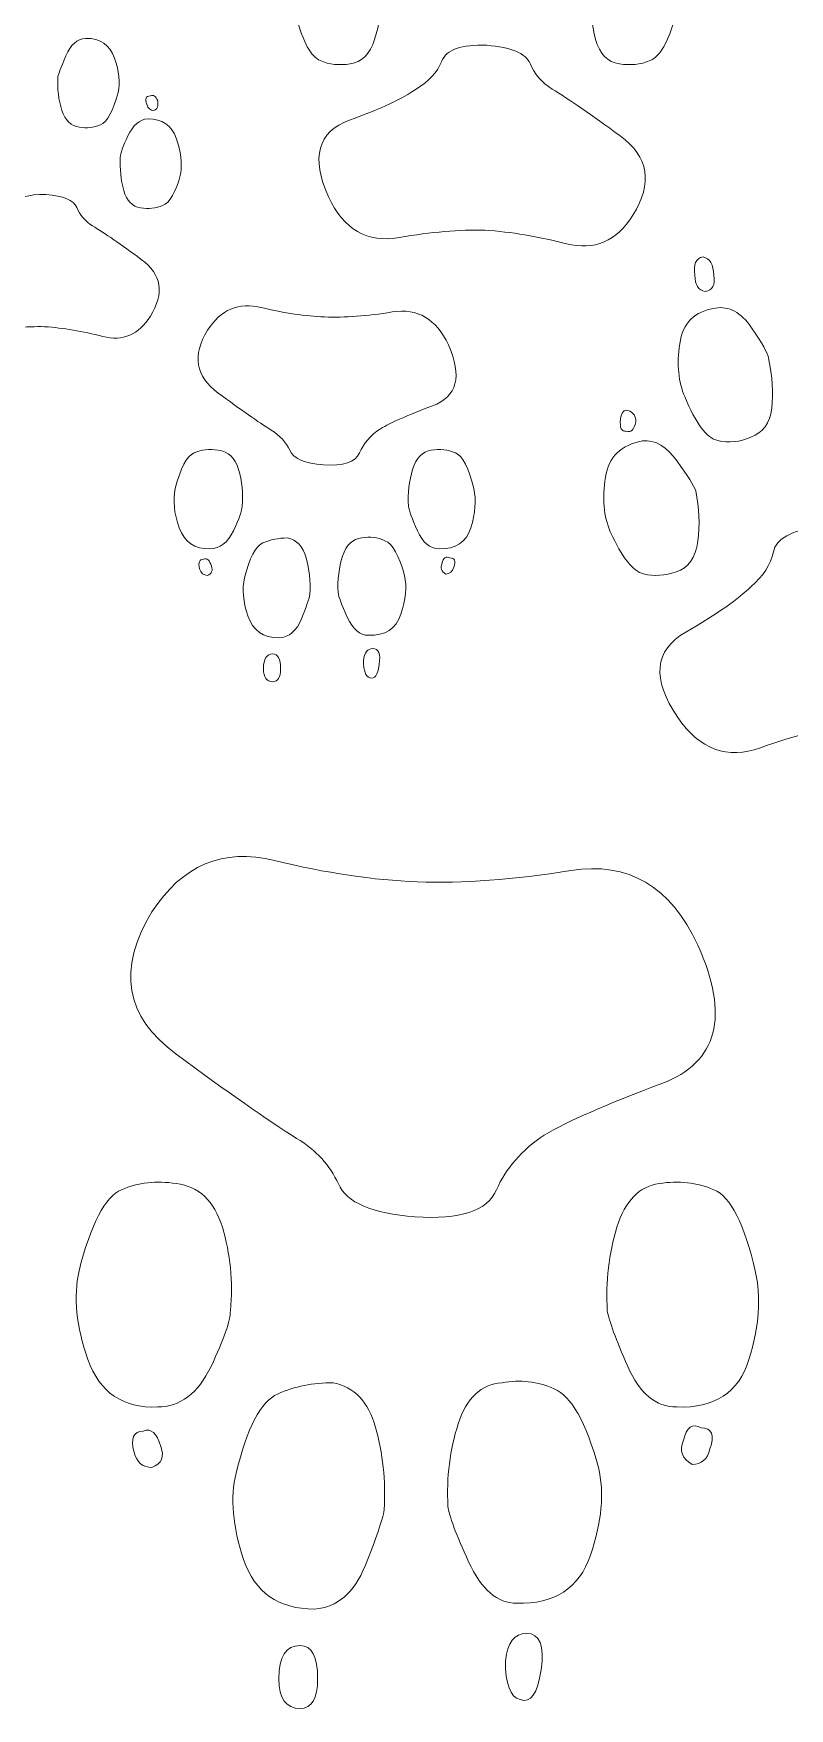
# Model space of a CAD drawing. Header units: centimetres. Extents: x -9.9 to 9.7, y -12.2 to 6.9.
# Drawn here: x -6.427 to -4.363, y -8.089 to -3.515 of the extents above; entities that cross this region are included whole.
import ezdxf

# ---------------------------------------------------------------- set-up
doc = ezdxf.new("R2010")
doc.units = ezdxf.units.CM
doc.header["$MEASUREMENT"] = 0
doc.layers.add('layer 1', color=7, linetype='Continuous')

msp = doc.modelspace()

# ---------------------------------------------------------------- linework, layer by layer
at = {"layer": 'layer 1', "color": 177, "lineweight": 9}
for points, knots in [([(-5.5895, -3.25823), (-5.55715, -3.26075), (-5.53151, -3.2826), (-5.51177, -3.32336), (-5.51177, -3.32336), (-5.49202, -3.36454), (-5.48109, -3.39185), (-5.47857, -3.40487), (-5.47857, -3.40487), (-5.47689, -3.44899), (-5.48235, -3.49143), (-5.49538, -3.53177), (-5.49538, -3.53177), (-5.50798, -3.57168), (-5.53025, -3.59395), (-5.56219, -3.59815), (-5.56219, -3.59815), (-5.59202, -3.6032), (-5.61891, -3.60025), (-5.64412, -3.58933), (-5.64412, -3.58933), (-5.66933, -3.57883), (-5.69076, -3.53891), (-5.70883, -3.47), (-5.70883, -3.47), (-5.71849, -3.4284), (-5.71471, -3.3826), (-5.69748, -3.3326), (-5.69748, -3.3326), (-5.68026, -3.28302), (-5.64454, -3.25823), (-5.5895, -3.25823)], [0, 0, 0, 0, 0.1111111, 0.1111111, 0.1111111, 0.1111111, 0.2222222, 0.2222222, 0.2222222, 0.2222222, 0.3333333, 0.3333333, 0.3333333, 0.3333333, 0.4444444, 0.4444444, 0.4444444, 0.4444444, 0.5555556, 0.5555556, 0.5555556, 0.5555556, 0.6666667, 0.6666667, 0.6666667, 0.6666667, 0.7777778, 0.7777778, 0.7777778, 0.7777778, 1, 1, 1, 1]), ([(-4.79915, -3.25823), (-4.74494, -3.25823), (-4.70881, -3.28302), (-4.69116, -3.3326), (-4.69116, -3.3326), (-4.67351, -3.3826), (-4.66805, -3.4284), (-4.67477, -3.47), (-4.67477, -3.47), (-4.69368, -3.53891), (-4.71637, -3.57883), (-4.74326, -3.58933), (-4.74326, -3.58933), (-4.76973, -3.60025), (-4.79789, -3.6032), (-4.8273, -3.59815), (-4.8273, -3.59815), (-4.85923, -3.59395), (-4.88108, -3.57168), (-4.89201, -3.53177), (-4.89201, -3.53177), (-4.90293, -3.49143), (-4.90755, -3.44899), (-4.90503, -3.40487), (-4.90503, -3.40487), (-4.90503, -3.39185), (-4.89537, -3.36454), (-4.87604, -3.32336), (-4.87604, -3.32336), (-4.85671, -3.2826), (-4.83108, -3.26075), (-4.79915, -3.25823)], [0, 0, 0, 0, 0.1111111, 0.1111111, 0.1111111, 0.1111111, 0.2222222, 0.2222222, 0.2222222, 0.2222222, 0.3333333, 0.3333333, 0.3333333, 0.3333333, 0.4444444, 0.4444444, 0.4444444, 0.4444444, 0.5555556, 0.5555556, 0.5555556, 0.5555556, 0.6666667, 0.6666667, 0.6666667, 0.6666667, 0.7777778, 0.7777778, 0.7777778, 0.7777778, 1, 1, 1, 1]), ([(-6.28463, -3.52869), (-6.2441, -3.52869), (-6.21797, -3.5467), (-6.20536, -3.58274), (-6.20536, -3.58274), (-6.19305, -3.61877), (-6.19004, -3.65), (-6.19575, -3.67643), (-6.19575, -3.67643), (-6.20926, -3.72748), (-6.22548, -3.75691), (-6.2441, -3.76471), (-6.2441, -3.76471), (-6.26301, -3.77282), (-6.28193, -3.77492), (-6.30145, -3.77132), (-6.30145, -3.77132), (-6.32427, -3.76862), (-6.34019, -3.753), (-6.3492, -3.72538), (-6.3492, -3.72538), (-6.35851, -3.69745), (-6.36211, -3.66682), (-6.36031, -3.63319), (-6.36031, -3.63319), (-6.35851, -3.62568), (-6.3513, -3.60676), (-6.33839, -3.57643), (-6.33839, -3.57643), (-6.32547, -3.5464), (-6.30746, -3.53049), (-6.28463, -3.52869)], [0, 0, 0, 0, 0.1111111, 0.1111111, 0.1111111, 0.1111111, 0.2222222, 0.2222222, 0.2222222, 0.2222222, 0.3333333, 0.3333333, 0.3333333, 0.3333333, 0.4444444, 0.4444444, 0.4444444, 0.4444444, 0.5555556, 0.5555556, 0.5555556, 0.5555556, 0.6666667, 0.6666667, 0.6666667, 0.6666667, 0.7777778, 0.7777778, 0.7777778, 0.7777778, 1, 1, 1, 1]), ([(-5.18949, -3.54773), (-5.12268, -3.55235), (-5.08361, -3.56916), (-5.071, -3.59731), (-5.071, -3.59731), (-5.05882, -3.62589), (-5.03865, -3.649), (-5.01092, -3.66706), (-5.01092, -3.66706), (-4.9647, -3.69479), (-4.90293, -3.73765), (-4.82478, -3.79522), (-4.82478, -3.79522), (-4.74704, -3.85236), (-4.73528, -3.92463), (-4.79032, -4.01161), (-4.79032, -4.01161), (-4.83486, -4.08304), (-4.89537, -4.10909), (-4.97184, -4.08934), (-4.97184, -4.08934), (-5.04873, -4.06959), (-5.12268, -4.05741), (-5.19411, -4.05237), (-5.19411, -4.05237), (-5.26302, -4.05068), (-5.34117, -4.05741), (-5.42857, -4.07253), (-5.42857, -4.07253), (-5.51597, -4.08766), (-5.58025, -4.05068), (-5.62143, -3.96119), (-5.62143, -3.96119), (-5.66975, -3.85362), (-5.65085, -3.78429), (-5.56429, -3.75236), (-5.56429, -3.75236), (-5.47773, -3.72085), (-5.41723, -3.69227), (-5.38235, -3.66706), (-5.38235, -3.66706), (-5.3479, -3.64731), (-5.32437, -3.62168), (-5.31176, -3.59059), (-5.31176, -3.59059), (-5.29916, -3.5595), (-5.2584, -3.54521), (-5.18949, -3.54773)], [0, 0, 0, 0, 0.0769231, 0.0769231, 0.0769231, 0.0769231, 0.1538462, 0.1538462, 0.1538462, 0.1538462, 0.2307692, 0.2307692, 0.2307692, 0.2307692, 0.3076923, 0.3076923, 0.3076923, 0.3076923, 0.3846154, 0.3846154, 0.3846154, 0.3846154, 0.4615385, 0.4615385, 0.4615385, 0.4615385, 0.5384615, 0.5384615, 0.5384615, 0.5384615, 0.6153846, 0.6153846, 0.6153846, 0.6153846, 0.6923077, 0.6923077, 0.6923077, 0.6923077, 0.7692308, 0.7692308, 0.7692308, 0.7692308, 0.8461538, 0.8461538, 0.8461538, 0.8461538, 1, 1, 1, 1]), ([(-6.10777, -3.68604), (-6.09966, -3.68213), (-6.09275, -3.68634), (-6.08765, -3.69925), (-6.08765, -3.69925), (-6.08524, -3.71396), (-6.08885, -3.72267), (-6.09816, -3.72568), (-6.09816, -3.72568), (-6.10747, -3.72568), (-6.11407, -3.72027), (-6.11768, -3.70886), (-6.11768, -3.70886), (-6.12338, -3.69385), (-6.12008, -3.68604), (-6.10777, -3.68604)], [0, 0, 0, 0, 0.2, 0.2, 0.2, 0.2, 0.4, 0.4, 0.4, 0.4, 0.6, 0.6, 0.6, 0.6, 1, 1, 1, 1]), ([(-6.11407, -3.7485), (-6.07533, -3.7485), (-6.04951, -3.76621), (-6.0369, -3.80165), (-6.0369, -3.80165), (-6.02429, -3.83738), (-6.02038, -3.87011), (-6.02519, -3.89984), (-6.02519, -3.89984), (-6.0387, -3.94909), (-6.05491, -3.97762), (-6.07413, -3.98512), (-6.07413, -3.98512), (-6.09305, -3.99293), (-6.11317, -3.99503), (-6.13419, -3.99143), (-6.13419, -3.99143), (-6.15701, -3.98843), (-6.17263, -3.97251), (-6.18044, -3.94398), (-6.18044, -3.94398), (-6.18824, -3.91516), (-6.19155, -3.88483), (-6.18974, -3.8533), (-6.18974, -3.8533), (-6.18974, -3.84399), (-6.18284, -3.82447), (-6.16902, -3.79504), (-6.16902, -3.79504), (-6.15521, -3.76591), (-6.13689, -3.7503), (-6.11407, -3.7485)], [0, 0, 0, 0, 0.1111111, 0.1111111, 0.1111111, 0.1111111, 0.2222222, 0.2222222, 0.2222222, 0.2222222, 0.3333333, 0.3333333, 0.3333333, 0.3333333, 0.4444444, 0.4444444, 0.4444444, 0.4444444, 0.5555556, 0.5555556, 0.5555556, 0.5555556, 0.6666667, 0.6666667, 0.6666667, 0.6666667, 0.7777778, 0.7777778, 0.7777778, 0.7777778, 1, 1, 1, 1]), ([(-6.39304, -3.9554), (-6.34529, -3.9587), (-6.31737, -3.97071), (-6.30836, -3.99083), (-6.30836, -3.99083), (-6.29965, -4.01125), (-6.28524, -4.02777), (-6.26542, -4.04068), (-6.26542, -4.04068), (-6.23238, -4.0605), (-6.18824, -4.09113), (-6.13239, -4.13226), (-6.13239, -4.13226), (-6.07684, -4.1731), (-6.06843, -4.22475), (-6.10777, -4.28691), (-6.10777, -4.28691), (-6.1396, -4.33796), (-6.18284, -4.35658), (-6.23749, -4.34247), (-6.23749, -4.34247), (-6.29244, -4.32835), (-6.34529, -4.31964), (-6.39634, -4.31604), (-6.39634, -4.31604), (-6.44559, -4.31484), (-6.50144, -4.31964), (-6.5639, -4.33045), (-6.5639, -4.33045), (-6.62636, -4.34126), (-6.67231, -4.31484), (-6.70173, -4.25088), (-6.70173, -4.25088), (-6.73627, -4.174), (-6.72275, -4.12446), (-6.66089, -4.10164), (-6.66089, -4.10164), (-6.59904, -4.07911), (-6.55579, -4.05869), (-6.53087, -4.04068), (-6.53087, -4.04068), (-6.50625, -4.02656), (-6.48943, -4.00825), (-6.48042, -3.98602), (-6.48042, -3.98602), (-6.47141, -3.9638), (-6.44229, -3.95359), (-6.39304, -3.9554)], [0, 0, 0, 0, 0.0769231, 0.0769231, 0.0769231, 0.0769231, 0.1538462, 0.1538462, 0.1538462, 0.1538462, 0.2307692, 0.2307692, 0.2307692, 0.2307692, 0.3076923, 0.3076923, 0.3076923, 0.3076923, 0.3846154, 0.3846154, 0.3846154, 0.3846154, 0.4615385, 0.4615385, 0.4615385, 0.4615385, 0.5384615, 0.5384615, 0.5384615, 0.5384615, 0.6153846, 0.6153846, 0.6153846, 0.6153846, 0.6923077, 0.6923077, 0.6923077, 0.6923077, 0.7692308, 0.7692308, 0.7692308, 0.7692308, 0.8461538, 0.8461538, 0.8461538, 0.8461538, 1, 1, 1, 1]), ([(-4.59867, -4.12542), (-4.57998, -4.12955), (-4.57015, -4.14628), (-4.56966, -4.1757), (-4.56966, -4.1757), (-4.56507, -4.20211), (-4.57266, -4.21679), (-4.5928, -4.22029), (-4.5928, -4.22029), (-4.61134, -4.21706), (-4.62085, -4.20211), (-4.62089, -4.17538), (-4.62089, -4.17538), (-4.62609, -4.14539), (-4.61881, -4.12891), (-4.59867, -4.12542)], [0, 0, 0, 0, 0.2, 0.2, 0.2, 0.2, 0.4, 0.4, 0.4, 0.4, 0.6, 0.6, 0.6, 0.6, 1, 1, 1, 1]), ([(-5.6351, -4.69297), (-5.58055, -4.69696), (-5.54762, -4.68598), (-5.53664, -4.66037), (-5.53664, -4.66037), (-5.52567, -4.63476), (-5.50637, -4.6128), (-5.4791, -4.59451), (-5.4791, -4.59451), (-5.45182, -4.57821), (-5.40458, -4.55759), (-5.33739, -4.53231), (-5.33739, -4.53231), (-5.2702, -4.50703), (-5.25556, -4.45147), (-5.29415, -4.36565), (-5.29415, -4.36565), (-5.32708, -4.2948), (-5.37797, -4.26486), (-5.44716, -4.27584), (-5.44716, -4.27584), (-5.51602, -4.28682), (-5.57756, -4.29148), (-5.63211, -4.28948), (-5.63211, -4.28948), (-5.68467, -4.28748), (-5.74221, -4.27884), (-5.80408, -4.26387), (-5.80408, -4.26387), (-5.86629, -4.24857), (-5.91552, -4.26919), (-5.95177, -4.32574), (-5.95177, -4.32574), (-5.99402, -4.39459), (-5.98437, -4.45181), (-5.9225, -4.49705), (-5.9225, -4.49705), (-5.86096, -4.54262), (-5.8124, -4.57655), (-5.77747, -4.5985), (-5.77747, -4.5985), (-5.75385, -4.6128), (-5.73722, -4.6311), (-5.72724, -4.65339), (-5.72724, -4.65339), (-5.71726, -4.676), (-5.68633, -4.68898), (-5.6351, -4.69297)], [0, 0, 0, 0, 0.0769231, 0.0769231, 0.0769231, 0.0769231, 0.1538462, 0.1538462, 0.1538462, 0.1538462, 0.2307692, 0.2307692, 0.2307692, 0.2307692, 0.3076923, 0.3076923, 0.3076923, 0.3076923, 0.3846154, 0.3846154, 0.3846154, 0.3846154, 0.4615385, 0.4615385, 0.4615385, 0.4615385, 0.5384615, 0.5384615, 0.5384615, 0.5384615, 0.6153846, 0.6153846, 0.6153846, 0.6153846, 0.6923077, 0.6923077, 0.6923077, 0.6923077, 0.7692308, 0.7692308, 0.7692308, 0.7692308, 0.8461538, 0.8461538, 0.8461538, 0.8461538, 1, 1, 1, 1]), ([(-4.56472, -4.26521), (-4.52802, -4.25883), (-4.49541, -4.27668), (-4.46645, -4.31868), (-4.46645, -4.31868), (-4.43757, -4.36023), (-4.42207, -4.38842), (-4.41966, -4.4023), (-4.41966, -4.4023), (-4.40924, -4.45166), (-4.40639, -4.49727), (-4.41119, -4.53867), (-4.41119, -4.53867), (-4.41644, -4.58016), (-4.43545, -4.60605), (-4.46853, -4.61733), (-4.46853, -4.61733), (-4.49846, -4.63082), (-4.52883, -4.63379), (-4.5586, -4.62697), (-4.5586, -4.62697), (-4.58882, -4.62023), (-4.61889, -4.57981), (-4.64866, -4.50661), (-4.64866, -4.50661), (-4.66602, -4.46767), (-4.67068, -4.41961), (-4.66255, -4.36288), (-4.66255, -4.36288), (-4.65442, -4.30614), (-4.62186, -4.27329), (-4.56472, -4.26521)], [0, 0, 0, 0, 0.1111111, 0.1111111, 0.1111111, 0.1111111, 0.2222222, 0.2222222, 0.2222222, 0.2222222, 0.3333333, 0.3333333, 0.3333333, 0.3333333, 0.4444444, 0.4444444, 0.4444444, 0.4444444, 0.5555556, 0.5555556, 0.5555556, 0.5555556, 0.6666667, 0.6666667, 0.6666667, 0.6666667, 0.7777778, 0.7777778, 0.7777778, 0.7777778, 1, 1, 1, 1]), ([(-4.80388, -4.54463), (-4.7886, -4.55027), (-4.78129, -4.56053), (-4.78231, -4.57592), (-4.78231, -4.57592), (-4.78686, -4.59746), (-4.79554, -4.60588), (-4.80932, -4.6009), (-4.80932, -4.6009), (-4.8214, -4.60299), (-4.82648, -4.59235), (-4.82418, -4.56844), (-4.82418, -4.56844), (-4.82094, -4.5499), (-4.8145, -4.54186), (-4.80388, -4.54463)], [0, 0, 0, 0, 0.2, 0.2, 0.2, 0.2, 0.4, 0.4, 0.4, 0.4, 0.6, 0.6, 0.6, 0.6, 1, 1, 1, 1]), ([(-5.94512, -4.92216), (-5.91784, -4.92216), (-5.89622, -4.90586), (-5.88059, -4.87326), (-5.88059, -4.87326), (-5.86496, -4.84066), (-5.8573, -4.81837), (-5.8573, -4.80607), (-5.8573, -4.80607), (-5.85398, -4.77081), (-5.8573, -4.73754), (-5.86695, -4.70561), (-5.86695, -4.70561), (-5.87693, -4.67368), (-5.89523, -4.65638), (-5.9225, -4.65305), (-5.9225, -4.65305), (-5.94645, -4.64906), (-5.96841, -4.65172), (-5.98836, -4.66037), (-5.98836, -4.66037), (-6.00832, -4.66902), (-6.02529, -4.70162), (-6.03959, -4.75817), (-6.03959, -4.75817), (-6.04657, -4.78943), (-6.04325, -4.82503), (-6.02895, -4.86494), (-6.02895, -4.86494), (-6.01464, -4.90486), (-5.9867, -4.92382), (-5.94512, -4.92216)], [0, 0, 0, 0, 0.1111111, 0.1111111, 0.1111111, 0.1111111, 0.2222222, 0.2222222, 0.2222222, 0.2222222, 0.3333333, 0.3333333, 0.3333333, 0.3333333, 0.4444444, 0.4444444, 0.4444444, 0.4444444, 0.5555556, 0.5555556, 0.5555556, 0.5555556, 0.6666667, 0.6666667, 0.6666667, 0.6666667, 0.7777778, 0.7777778, 0.7777778, 0.7777778, 1, 1, 1, 1]), ([(-5.31943, -4.92216), (-5.27386, -4.92382), (-5.24492, -4.90486), (-5.23261, -4.86494), (-5.23261, -4.86494), (-5.2203, -4.82503), (-5.21764, -4.78943), (-5.22496, -4.75817), (-5.22496, -4.75817), (-5.23793, -4.70162), (-5.25457, -4.66902), (-5.27486, -4.66037), (-5.27486, -4.66037), (-5.29548, -4.65172), (-5.31743, -4.64906), (-5.34072, -4.65305), (-5.34072, -4.65305), (-5.36467, -4.65638), (-5.38163, -4.67368), (-5.39161, -4.70561), (-5.39161, -4.70561), (-5.40126, -4.73754), (-5.40525, -4.77081), (-5.40325, -4.80607), (-5.40325, -4.80607), (-5.40126, -4.81837), (-5.39294, -4.84066), (-5.37864, -4.87326), (-5.37864, -4.87326), (-5.36434, -4.90586), (-5.34471, -4.92216), (-5.31943, -4.92216)], [0, 0, 0, 0, 0.1111111, 0.1111111, 0.1111111, 0.1111111, 0.2222222, 0.2222222, 0.2222222, 0.2222222, 0.3333333, 0.3333333, 0.3333333, 0.3333333, 0.4444444, 0.4444444, 0.4444444, 0.4444444, 0.5555556, 0.5555556, 0.5555556, 0.5555556, 0.6666667, 0.6666667, 0.6666667, 0.6666667, 0.7777778, 0.7777778, 0.7777778, 0.7777778, 1, 1, 1, 1]), ([(-4.76403, -4.62807), (-4.7291, -4.62477), (-4.69776, -4.6433), (-4.66919, -4.68306), (-4.66919, -4.68306), (-4.64054, -4.72326), (-4.62385, -4.75033), (-4.61876, -4.76374), (-4.61876, -4.76374), (-4.60881, -4.81042), (-4.60678, -4.85663), (-4.61319, -4.902), (-4.61319, -4.902), (-4.61923, -4.94685), (-4.63883, -4.97469), (-4.67207, -4.98507), (-4.67207, -4.98507), (-4.70291, -4.99596), (-4.7321, -4.9978), (-4.76097, -4.99083), (-4.76097, -4.99083), (-4.78976, -4.9843), (-4.81997, -4.94575), (-4.85196, -4.8757), (-4.85196, -4.8757), (-4.86995, -4.83318), (-4.87439, -4.7837), (-4.86529, -4.72726), (-4.86529, -4.72726), (-4.85611, -4.67126), (-4.82266, -4.63825), (-4.76403, -4.62807)], [0, 0, 0, 0, 0.1111111, 0.1111111, 0.1111111, 0.1111111, 0.2222222, 0.2222222, 0.2222222, 0.2222222, 0.3333333, 0.3333333, 0.3333333, 0.3333333, 0.4444444, 0.4444444, 0.4444444, 0.4444444, 0.5555556, 0.5555556, 0.5555556, 0.5555556, 0.6666667, 0.6666667, 0.6666667, 0.6666667, 0.7777778, 0.7777778, 0.7777778, 0.7777778, 1, 1, 1, 1]), ([(-5.75585, -5.16565), (-5.72857, -5.16365), (-5.70828, -5.14635), (-5.69498, -5.11342), (-5.69498, -5.11342), (-5.68167, -5.08082), (-5.67402, -5.05821), (-5.67203, -5.0459), (-5.67203, -5.0459), (-5.67003, -5.01064), (-5.67369, -4.97771), (-5.68234, -4.94677), (-5.68234, -4.94677), (-5.69099, -4.91584), (-5.70828, -4.89787), (-5.73356, -4.89288), (-5.73356, -4.89288), (-5.75751, -4.89288), (-5.7798, -4.89721), (-5.80042, -4.90652), (-5.80042, -4.90652), (-5.82071, -4.9155), (-5.83735, -4.94744), (-5.85032, -5.00199), (-5.85032, -5.00199), (-5.85764, -5.03126), (-5.85464, -5.06586), (-5.84134, -5.10577), (-5.84134, -5.10577), (-5.82803, -5.14569), (-5.79943, -5.16565), (-5.75585, -5.16565)], [0, 0, 0, 0, 0.1111111, 0.1111111, 0.1111111, 0.1111111, 0.2222222, 0.2222222, 0.2222222, 0.2222222, 0.3333333, 0.3333333, 0.3333333, 0.3333333, 0.4444444, 0.4444444, 0.4444444, 0.4444444, 0.5555556, 0.5555556, 0.5555556, 0.5555556, 0.6666667, 0.6666667, 0.6666667, 0.6666667, 0.7777778, 0.7777778, 0.7777778, 0.7777778, 1, 1, 1, 1]), ([(-5.51236, -5.15866), (-5.46679, -5.15999), (-5.43718, -5.1407), (-5.42355, -5.10078), (-5.42355, -5.10078), (-5.40991, -5.06087), (-5.40658, -5.02561), (-5.4139, -4.995), (-5.4139, -4.995), (-5.42887, -4.94045), (-5.4465, -4.90885), (-5.46712, -4.9002), (-5.46712, -4.9002), (-5.48741, -4.89122), (-5.50837, -4.88889), (-5.52999, -4.89288), (-5.52999, -4.89288), (-5.55527, -4.89488), (-5.5729, -4.91118), (-5.58288, -4.94245), (-5.58288, -4.94245), (-5.59286, -4.97372), (-5.59718, -5.00665), (-5.59519, -5.04191), (-5.59519, -5.04191), (-5.59386, -5.05288), (-5.58554, -5.07517), (-5.57024, -5.10877), (-5.57024, -5.10877), (-5.55494, -5.14203), (-5.53564, -5.15866), (-5.51236, -5.15866)], [0, 0, 0, 0, 0.1111111, 0.1111111, 0.1111111, 0.1111111, 0.2222222, 0.2222222, 0.2222222, 0.2222222, 0.3333333, 0.3333333, 0.3333333, 0.3333333, 0.4444444, 0.4444444, 0.4444444, 0.4444444, 0.5555556, 0.5555556, 0.5555556, 0.5555556, 0.6666667, 0.6666667, 0.6666667, 0.6666667, 0.7777778, 0.7777778, 0.7777778, 0.7777778, 1, 1, 1, 1]), ([(-4.28443, -4.86243), (-4.21242, -4.855), (-4.16769, -4.86567), (-4.14906, -4.89333), (-4.14906, -4.89333), (-4.13079, -4.92151), (-4.10504, -4.94239), (-4.07216, -4.9565), (-4.07216, -4.9565), (-4.0178, -4.97749), (-3.94409, -5.01172), (-3.8502, -5.05857), (-3.8502, -5.05857), (-3.75684, -5.10506), (-3.73094, -5.17986), (-3.77348, -5.28268), (-3.77348, -5.28268), (-3.80771, -5.367), (-3.86733, -5.40594), (-3.95244, -5.39905), (-3.95244, -5.39905), (-4.03799, -5.39223), (-4.11901, -5.39293), (-4.19602, -5.40077), (-4.19602, -5.40077), (-4.26973, -5.41173), (-4.35172, -5.43335), (-4.44201, -5.46562), (-4.44201, -5.46562), (-4.5323, -5.4979), (-4.60761, -5.4704), (-4.66802, -5.3827), (-4.66802, -5.3827), (-4.73939, -5.27707), (-4.73207, -5.19973), (-4.64578, -5.1497), (-4.64578, -5.1497), (-4.55942, -5.10013), (-4.50026, -5.05851), (-4.46778, -5.0252), (-4.46778, -5.0252), (-4.43473, -4.9978), (-4.41441, -4.96615), (-4.40674, -4.9307), (-4.40674, -4.9307), (-4.39906, -4.89525), (-4.35829, -4.87249), (-4.28443, -4.86243)], [0, 0, 0, 0, 0.0769231, 0.0769231, 0.0769231, 0.0769231, 0.1538462, 0.1538462, 0.1538462, 0.1538462, 0.2307692, 0.2307692, 0.2307692, 0.2307692, 0.3076923, 0.3076923, 0.3076923, 0.3076923, 0.3846154, 0.3846154, 0.3846154, 0.3846154, 0.4615385, 0.4615385, 0.4615385, 0.4615385, 0.5384615, 0.5384615, 0.5384615, 0.5384615, 0.6153846, 0.6153846, 0.6153846, 0.6153846, 0.6923077, 0.6923077, 0.6923077, 0.6923077, 0.7692308, 0.7692308, 0.7692308, 0.7692308, 0.8461538, 0.8461538, 0.8461538, 0.8461538, 1, 1, 1, 1]), ([(-5.95177, -4.995), (-5.94013, -4.99068), (-5.93647, -4.98203), (-5.94113, -4.96972), (-5.94113, -4.96972), (-5.94579, -4.95342), (-5.95277, -4.94744), (-5.96242, -4.9511), (-5.96242, -4.9511), (-5.97406, -4.9511), (-5.97772, -4.95974), (-5.97339, -4.97671), (-5.97339, -4.97671), (-5.97007, -4.98902), (-5.96275, -4.995), (-5.95177, -4.995)], [0, 0, 0, 0, 0.2, 0.2, 0.2, 0.2, 0.4, 0.4, 0.4, 0.4, 0.6, 0.6, 0.6, 0.6, 1, 1, 1, 1]), ([(-5.3008, -4.99135), (-5.28983, -4.99135), (-5.28251, -4.98503), (-5.27951, -4.97272), (-5.27951, -4.97272), (-5.27353, -4.95575), (-5.27718, -4.94744), (-5.29016, -4.94744), (-5.29016, -4.94744), (-5.30047, -4.94145), (-5.30779, -4.94644), (-5.31145, -4.96207), (-5.31145, -4.96207), (-5.31677, -4.97505), (-5.31311, -4.98469), (-5.3008, -4.99135)], [0, 0, 0, 0, 0.2, 0.2, 0.2, 0.2, 0.4, 0.4, 0.4, 0.4, 0.6, 0.6, 0.6, 0.6, 1, 1, 1, 1]), ([(-5.77348, -5.2854), (-5.75918, -5.2854), (-5.75219, -5.27342), (-5.75219, -5.24947), (-5.75219, -5.24947), (-5.75219, -5.22286), (-5.75918, -5.20956), (-5.77348, -5.20956), (-5.77348, -5.20956), (-5.79044, -5.20956), (-5.79876, -5.22286), (-5.79876, -5.24947), (-5.79876, -5.24947), (-5.79876, -5.27342), (-5.79044, -5.2854), (-5.77348, -5.2854)], [0, 0, 0, 0, 0.2, 0.2, 0.2, 0.2, 0.4, 0.4, 0.4, 0.4, 0.6, 0.6, 0.6, 0.6, 1, 1, 1, 1]), ([(-5.50837, -5.27475), (-5.49539, -5.27941), (-5.48708, -5.26743), (-5.48309, -5.23883), (-5.48309, -5.23883), (-5.47843, -5.20956), (-5.48442, -5.19492), (-5.50072, -5.19492), (-5.50072, -5.19492), (-5.51502, -5.19492), (-5.52334, -5.2059), (-5.526, -5.22785), (-5.526, -5.22785), (-5.526, -5.25579), (-5.52001, -5.27143), (-5.50837, -5.27475)], [0, 0, 0, 0, 0.2, 0.2, 0.2, 0.2, 0.4, 0.4, 0.4, 0.4, 0.6, 0.6, 0.6, 0.6, 1, 1, 1, 1]), ([(-5.38566, -6.74614), (-5.26203, -6.75518), (-5.1874, -6.73031), (-5.16252, -6.67226), (-5.16252, -6.67226), (-5.13764, -6.61421), (-5.09392, -6.56446), (-5.0321, -6.523), (-5.0321, -6.523), (-4.97029, -6.48606), (-4.86324, -6.43932), (-4.71096, -6.38203), (-4.71096, -6.38203), (-4.55868, -6.32473), (-4.52551, -6.19884), (-4.61296, -6.00435), (-4.61296, -6.00435), (-4.68759, -5.84377), (-4.80293, -5.77593), (-4.95973, -5.8008), (-4.95973, -5.8008), (-5.11578, -5.82568), (-5.25524, -5.83624), (-5.37888, -5.83171), (-5.37888, -5.83171), (-5.49798, -5.82719), (-5.6284, -5.80759), (-5.76862, -5.77367), (-5.76862, -5.77367), (-5.90959, -5.73899), (-6.02116, -5.78573), (-6.10333, -5.91388), (-6.10333, -5.91388), (-6.19907, -6.06993), (-6.17721, -6.19959), (-6.03699, -6.30212), (-6.03699, -6.30212), (-5.89753, -6.4054), (-5.78747, -6.48229), (-5.70831, -6.53204), (-5.70831, -6.53204), (-5.65479, -6.56446), (-5.61709, -6.60592), (-5.59448, -6.65643), (-5.59448, -6.65643), (-5.57186, -6.70769), (-5.50175, -6.73709), (-5.38566, -6.74614)], [0, 0, 0, 0, 0.0769231, 0.0769231, 0.0769231, 0.0769231, 0.1538462, 0.1538462, 0.1538462, 0.1538462, 0.2307692, 0.2307692, 0.2307692, 0.2307692, 0.3076923, 0.3076923, 0.3076923, 0.3076923, 0.3846154, 0.3846154, 0.3846154, 0.3846154, 0.4615385, 0.4615385, 0.4615385, 0.4615385, 0.5384615, 0.5384615, 0.5384615, 0.5384615, 0.6153846, 0.6153846, 0.6153846, 0.6153846, 0.6923077, 0.6923077, 0.6923077, 0.6923077, 0.7692308, 0.7692308, 0.7692308, 0.7692308, 0.8461538, 0.8461538, 0.8461538, 0.8461538, 1, 1, 1, 1]), ([(-6.08825, -7.26554), (-6.02644, -7.26554), (-5.97744, -7.22861), (-5.94201, -7.15473), (-5.94201, -7.15473), (-5.90657, -7.08085), (-5.88924, -7.03034), (-5.88924, -7.00245), (-5.88924, -7.00245), (-5.8817, -6.92254), (-5.88924, -6.84716), (-5.9111, -6.77479), (-5.9111, -6.77479), (-5.93371, -6.70242), (-5.97517, -6.66321), (-6.03699, -6.65568), (-6.03699, -6.65568), (-6.09127, -6.64663), (-6.14102, -6.65266), (-6.18625, -6.67226), (-6.18625, -6.67226), (-6.23149, -6.69186), (-6.26993, -6.76574), (-6.30235, -6.89389), (-6.30235, -6.89389), (-6.31818, -6.96476), (-6.31064, -7.04542), (-6.27823, -7.13588), (-6.27823, -7.13588), (-6.24581, -7.22634), (-6.18249, -7.26931), (-6.08825, -7.26554)], [0, 0, 0, 0, 0.1111111, 0.1111111, 0.1111111, 0.1111111, 0.2222222, 0.2222222, 0.2222222, 0.2222222, 0.3333333, 0.3333333, 0.3333333, 0.3333333, 0.4444444, 0.4444444, 0.4444444, 0.4444444, 0.5555556, 0.5555556, 0.5555556, 0.5555556, 0.6666667, 0.6666667, 0.6666667, 0.6666667, 0.7777778, 0.7777778, 0.7777778, 0.7777778, 1, 1, 1, 1]), ([(-4.67025, -7.26554), (-4.56697, -7.26931), (-4.50139, -7.22634), (-4.4735, -7.13588), (-4.4735, -7.13588), (-4.4456, -7.04542), (-4.43957, -6.96476), (-4.45616, -6.89389), (-4.45616, -6.89389), (-4.48556, -6.76574), (-4.52325, -6.69186), (-4.56924, -6.67226), (-4.56924, -6.67226), (-4.61597, -6.65266), (-4.66573, -6.64663), (-4.7185, -6.65568), (-4.7185, -6.65568), (-4.77278, -6.66321), (-4.81122, -6.70242), (-4.83384, -6.77479), (-4.83384, -6.77479), (-4.8557, -6.84716), (-4.86475, -6.92254), (-4.86022, -7.00245), (-4.86022, -7.00245), (-4.8557, -7.03034), (-4.83685, -7.08085), (-4.80444, -7.15473), (-4.80444, -7.15473), (-4.77202, -7.22861), (-4.72755, -7.26554), (-4.67025, -7.26554)], [0, 0, 0, 0, 0.1111111, 0.1111111, 0.1111111, 0.1111111, 0.2222222, 0.2222222, 0.2222222, 0.2222222, 0.3333333, 0.3333333, 0.3333333, 0.3333333, 0.4444444, 0.4444444, 0.4444444, 0.4444444, 0.5555556, 0.5555556, 0.5555556, 0.5555556, 0.6666667, 0.6666667, 0.6666667, 0.6666667, 0.7777778, 0.7777778, 0.7777778, 0.7777778, 1, 1, 1, 1]), ([(-5.65931, -7.81737), (-5.59749, -7.81284), (-5.55151, -7.77364), (-5.52135, -7.69901), (-5.52135, -7.69901), (-5.4912, -7.62513), (-5.47386, -7.57387), (-5.46934, -7.54598), (-5.46934, -7.54598), (-5.46482, -7.46607), (-5.47311, -7.39144), (-5.49271, -7.32133), (-5.49271, -7.32133), (-5.51231, -7.25122), (-5.55151, -7.21051), (-5.6088, -7.19921), (-5.6088, -7.19921), (-5.66308, -7.19921), (-5.71359, -7.20901), (-5.76033, -7.23011), (-5.76033, -7.23011), (-5.80631, -7.25047), (-5.844, -7.32284), (-5.87341, -7.44647), (-5.87341, -7.44647), (-5.88999, -7.51281), (-5.88321, -7.59121), (-5.85305, -7.68167), (-5.85305, -7.68167), (-5.8229, -7.77214), (-5.75806, -7.81737), (-5.65931, -7.81737)], [0, 0, 0, 0, 0.1111111, 0.1111111, 0.1111111, 0.1111111, 0.2222222, 0.2222222, 0.2222222, 0.2222222, 0.3333333, 0.3333333, 0.3333333, 0.3333333, 0.4444444, 0.4444444, 0.4444444, 0.4444444, 0.5555556, 0.5555556, 0.5555556, 0.5555556, 0.6666667, 0.6666667, 0.6666667, 0.6666667, 0.7777778, 0.7777778, 0.7777778, 0.7777778, 1, 1, 1, 1]), ([(-5.10749, -7.80154), (-5.00421, -7.80455), (-4.93712, -7.76083), (-4.90621, -7.67036), (-4.90621, -7.67036), (-4.8753, -7.5799), (-4.86776, -7.49999), (-4.88435, -7.43064), (-4.88435, -7.43064), (-4.91827, -7.30701), (-4.95822, -7.23539), (-5.00496, -7.21579), (-5.00496, -7.21579), (-5.05095, -7.19544), (-5.09844, -7.19016), (-5.14744, -7.19921), (-5.14744, -7.19921), (-5.20474, -7.20373), (-5.24469, -7.24067), (-5.26731, -7.31153), (-5.26731, -7.31153), (-5.28992, -7.38239), (-5.29972, -7.45702), (-5.2952, -7.53693), (-5.2952, -7.53693), (-5.29218, -7.56181), (-5.27334, -7.61232), (-5.23866, -7.68846), (-5.23866, -7.68846), (-5.20398, -7.76384), (-5.16026, -7.80154), (-5.10749, -7.80154)], [0, 0, 0, 0, 0.1111111, 0.1111111, 0.1111111, 0.1111111, 0.2222222, 0.2222222, 0.2222222, 0.2222222, 0.3333333, 0.3333333, 0.3333333, 0.3333333, 0.4444444, 0.4444444, 0.4444444, 0.4444444, 0.5555556, 0.5555556, 0.5555556, 0.5555556, 0.6666667, 0.6666667, 0.6666667, 0.6666667, 0.7777778, 0.7777778, 0.7777778, 0.7777778, 1, 1, 1, 1]), ([(-4.62804, -7.42235), (-4.60316, -7.42235), (-4.58657, -7.40802), (-4.57979, -7.38013), (-4.57979, -7.38013), (-4.56622, -7.34168), (-4.57451, -7.32284), (-4.60391, -7.32284), (-4.60391, -7.32284), (-4.62728, -7.30927), (-4.64387, -7.32058), (-4.65216, -7.35601), (-4.65216, -7.35601), (-4.66422, -7.38541), (-4.65593, -7.40727), (-4.62804, -7.42235)], [0, 0, 0, 0, 0.2, 0.2, 0.2, 0.2, 0.4, 0.4, 0.4, 0.4, 0.6, 0.6, 0.6, 0.6, 1, 1, 1, 1]), ([(-6.10333, -7.43064), (-6.07695, -7.42084), (-6.06865, -7.40124), (-6.07921, -7.37335), (-6.07921, -7.37335), (-6.08976, -7.33641), (-6.10559, -7.32284), (-6.12745, -7.33113), (-6.12745, -7.33113), (-6.15384, -7.33113), (-6.16213, -7.35073), (-6.15233, -7.38918), (-6.15233, -7.38918), (-6.14479, -7.41707), (-6.12821, -7.43064), (-6.10333, -7.43064)], [0, 0, 0, 0, 0.2, 0.2, 0.2, 0.2, 0.4, 0.4, 0.4, 0.4, 0.6, 0.6, 0.6, 0.6, 1, 1, 1, 1]), ([(-5.09844, -8.06463), (-5.06904, -8.07519), (-5.0502, -8.04805), (-5.04115, -7.98321), (-5.04115, -7.98321), (-5.03059, -7.91688), (-5.04416, -7.88371), (-5.0811, -7.88371), (-5.0811, -7.88371), (-5.11352, -7.88371), (-5.13237, -7.90858), (-5.1384, -7.95834), (-5.1384, -7.95834), (-5.1384, -8.02166), (-5.12483, -8.05709), (-5.09844, -8.06463)], [0, 0, 0, 0, 0.2, 0.2, 0.2, 0.2, 0.4, 0.4, 0.4, 0.4, 0.6, 0.6, 0.6, 0.6, 1, 1, 1, 1]), ([(-5.69926, -8.08875), (-5.66685, -8.08875), (-5.65102, -8.06162), (-5.65102, -8.00734), (-5.65102, -8.00734), (-5.65102, -7.94703), (-5.66685, -7.91688), (-5.69926, -7.91688), (-5.69926, -7.91688), (-5.73771, -7.91688), (-5.75656, -7.94703), (-5.75656, -8.00734), (-5.75656, -8.00734), (-5.75656, -8.06162), (-5.73771, -8.08875), (-5.69926, -8.08875)], [0, 0, 0, 0, 0.2, 0.2, 0.2, 0.2, 0.4, 0.4, 0.4, 0.4, 0.6, 0.6, 0.6, 0.6, 1, 1, 1, 1])]:
    msp.add_open_spline(points, degree=3, knots=knots, dxfattribs=at)

doc.saveas('drawing.dxf')
